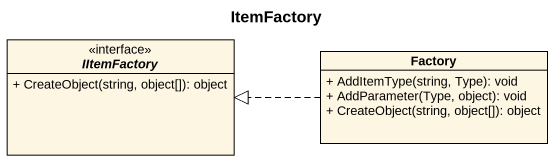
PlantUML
@startuml
title ItemFactory
hide circle
hide empty members
skinparam classAttributeIconSize 0
interface IItemFactory {
  + CreateObject(string, object[]): object
}
class Factory {
  + AddItemType(string, Type): void
  + AddParameter(Type, object): void
  + CreateObject(string, object[]): object
}
Factory .left.|> IItemFactory
@enduml
